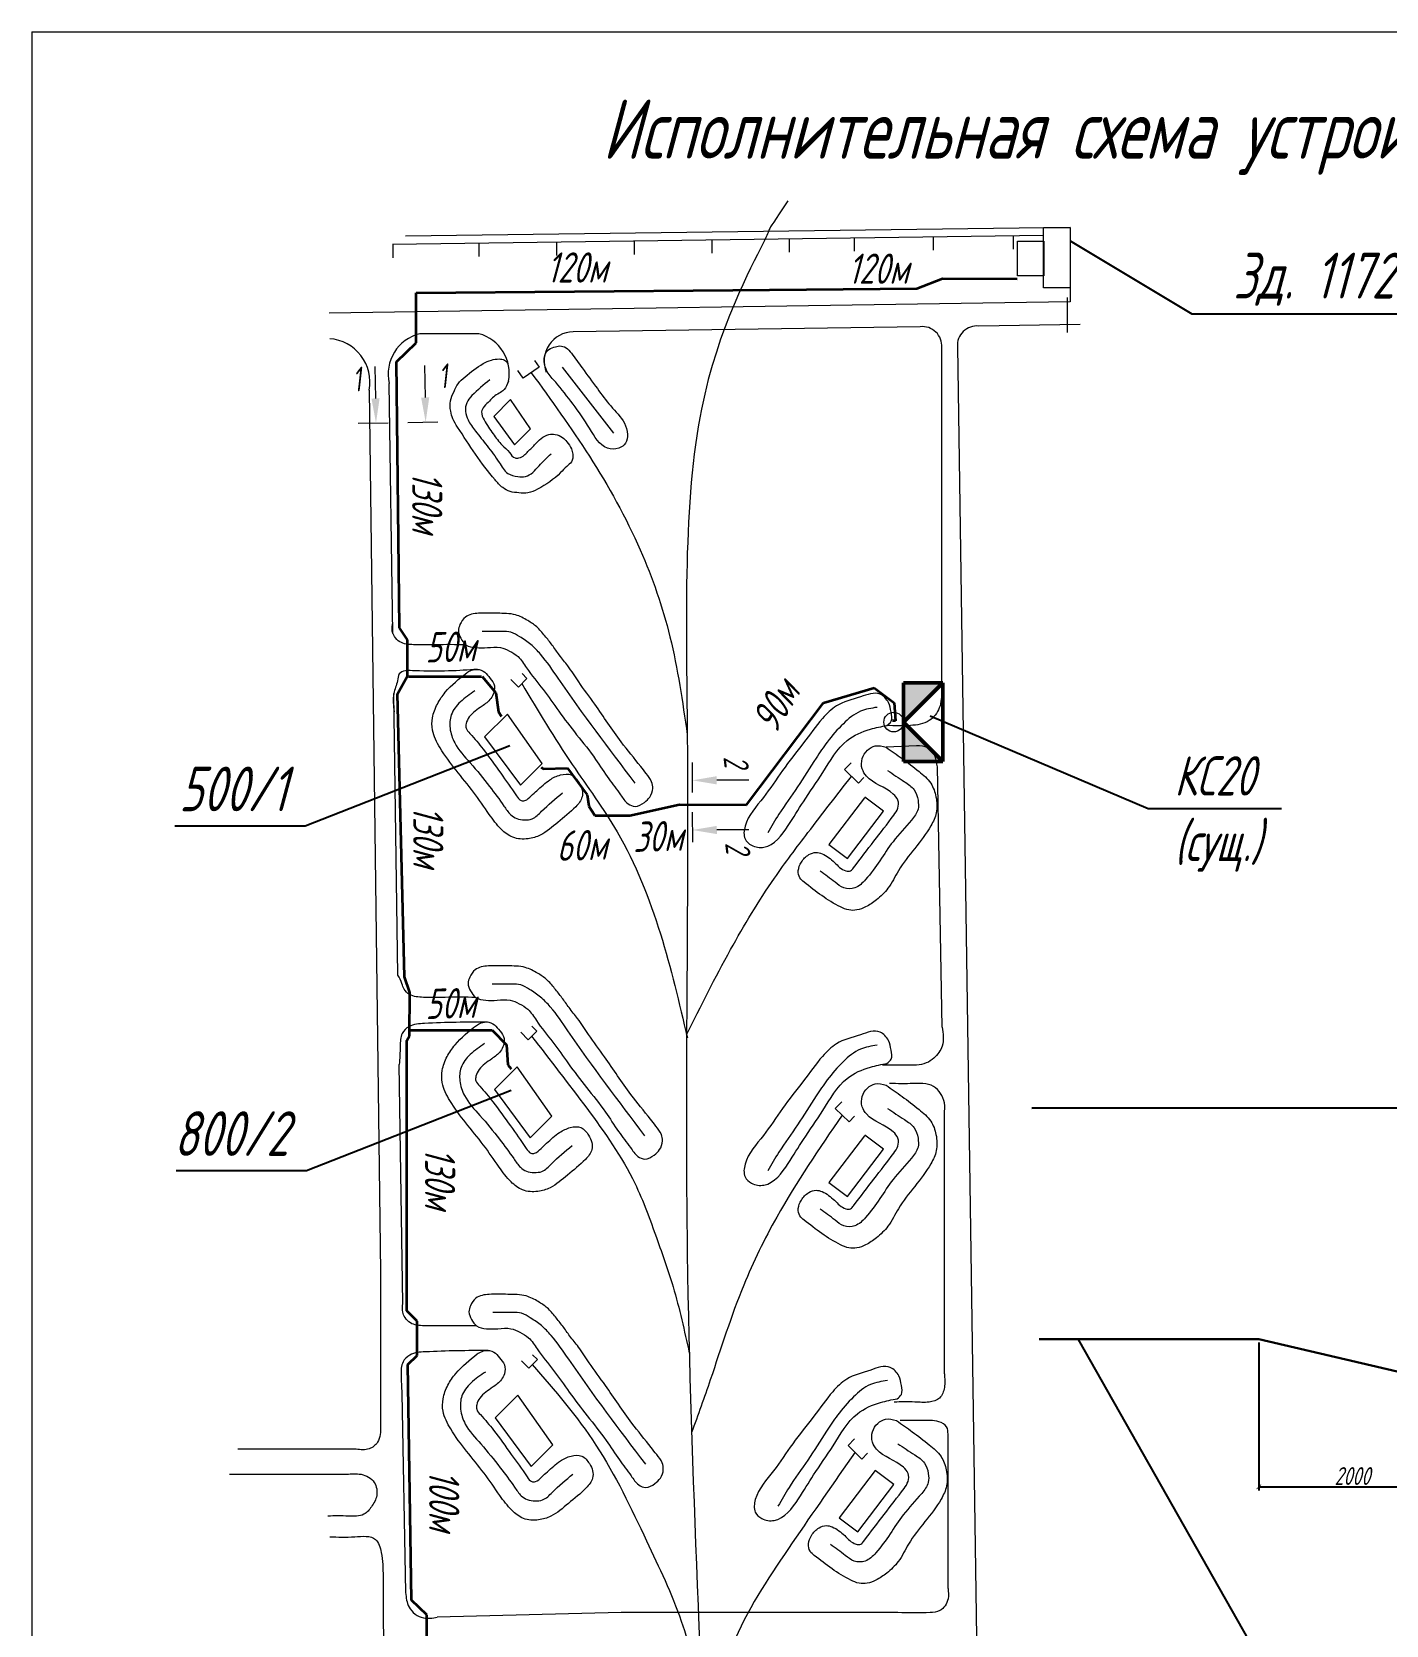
# Model space of a CAD drawing. Header units: millimetres. Extents: x 10081 to 14674, y 790 to 10644.
# Drawn here: x 13108 to 13563, y 7248 to 7784 of the extents above; entities that cross this region are included whole.
import ezdxf
from ezdxf import colors
from ezdxf.entities.mleader import LeaderData, LeaderLine
from ezdxf.enums import TextEntityAlignment as Align
from ezdxf.math import Vec2, Vec3

# ---------------------------------------------------------------- set-up
doc = ezdxf.new("R2010")
doc.units = ezdxf.units.MM
doc.layers.get('Defpoints').update_dxf_attribs({"color": 33})
for name, color, linetype, lineweight in [('Линия выноска', 137, 'Continuous', 20), ('Линия связи (Вновь)', 3, 'Continuous', 60), ('Размерная', 4, 'Continuous', 25), ('Рамка толстая', 7, 'Continuous', 60), ('Строительный', 251, 'Continuous', 13), ('ТаБлица', 253, 'Continuous', 25), ('текст', 7, 'Continuous', 25), ('Щиты пульты (Вновь)', 5, 'Continuous', 50), ('Элемент эл. схем', 7, 'Continuous', 35)]:
    doc.layers.add(name, color=color, linetype=linetype, lineweight=lineweight)
doc.layers.add('Текст.', color=51, linetype='Continuous')
doc.styles.add('Simplex', font='simplex.shx', dxfattribs={"width": 0.7, "oblique": 15})
doc.dimstyles.new('Simplex', dxfattribs={"dimtxt": 2.5, "dimasz": 2.5, "dimexe": 1.25, "dimexo": 0.625, "dimtad": 1, "dimtxsty": 'Simplex', "dimcen": 2.5, "dimclrt": 2, "dimadec": 0, "dimazin": 0, "dimtfac": 1, "dimtmove": 0, "dimatfit": 3, "dimfxl": 1, "dimarcsym": 0})

# ---------------------------------------------------------------- blocks, each defined once
blk = doc.blocks.new('_ArchTick')
at = {"color": 0, "linetype": 'ByBlock', "const_width": 0.15}
blk.add_lwpolyline([(-0.5, -0.5), (0.5, 0.5)], dxfattribs=at)
blk = doc.blocks.new('*D70')
at = {"layer": 'Defpoints', "color": 0, "lineweight": 40, "transparency": 16777216}
for p in [(13520.59, 7343.91), (13583.49, 7330.24), (13583.49, 7294.77)]:
    blk.add_point(p, dxfattribs=at)
at = {"layer": 'Размерная', "color": 0, "lineweight": -2, "transparency": 16777216}
for p, q in [((13520.59, 7343.29), (13520.59, 7293.52)), ((13583.49, 7329.61), (13583.49, 7293.52)), ((13520.59, 7294.77), (13583.49, 7294.77))]:
    blk.add_line(p, q, dxfattribs=at)
at = {"layer": 'Размерная', "color": 0, "lineweight": -2, "transparency": 16777216, "xscale": 1.5, "yscale": 1.5, "zscale": 1.5, "rotation": 180}
blk.add_blockref('_ArchTick', (13520.59, 7294.77), dxfattribs=at)
at = {"layer": 'Размерная', "color": 0, "lineweight": -2, "transparency": 16777216, "xscale": 1.5, "yscale": 1.5, "zscale": 1.5}
blk.add_blockref('_ArchTick', (13583.49, 7294.77), dxfattribs=at)
at = {"layer": 'Размерная', "color": 2, "lineweight": 20, "transparency": 16777216, "insert": (13552.04, 7298.4), "char_height": 2, "attachment_point": 5, "style": 'Simplex'}
blk.add_mtext('{\\H3x;\\C256;2000}', dxfattribs=at)
blk = doc.blocks.new('_None')
blk = doc.blocks.new('A$C4BB167BF')
at = {"layer": 'Щиты пульты (Вновь)', "true_color": 0xc7c8ca}
h = blk.add_hatch(color=9, dxfattribs=at)
h.paths.add_polyline_path([(0, 3), (0, 0), (3, 3)])
h.paths.add_polyline_path([(6, 3), (3, 3), (6, 0)])
at = {"layer": 'Щиты пульты (Вновь)', "color": 252, "true_color": 0x939598}
for p, q in [((0, 3), (0, 0)), ((6, 3), (0, 3)), ((0, 0), (3, 3)), ((3, 3), (6, 0)), ((6, 0), (6, 3)), ((0, 0), (6, 0))]:
    blk.add_line(p, q, dxfattribs=at)

msp = doc.modelspace()

# ---------------------------------------------------------------- linework, layer by layer
at = {"color": 18, "lineweight": 20, "true_color": 0x000000}
for points in [[(13448.12938, 7718.63274), (13457.01819, 7718.63274), (13457.01819, 7698.27277), (13448.12938, 7698.27277)], [(13439.30289, 7714.02439), (13448.14757, 7714.02439), (13448.14757, 7702.35378), (13439.30289, 7702.35378)]]:
    msp.add_lwpolyline(points, close=True, dxfattribs=at)
at = {"layer": 'Линия связи (Вновь)', "color": 18, "lineweight": 35, "true_color": 0x000000}
for p, q in [((13405.48592, 7698.07854), (13414.07827, 7701.41615)), ((13414.07827, 7701.41615), (13439.21769, 7701.38227)), ((13236.92122, 7696.59534), (13343.46347, 7697.51316)), ((13236.92667, 7679.82142), (13236.92122, 7696.59534)), ((13343.46347, 7697.51316), (13405.48592, 7698.07854)), ((13230.28421, 7673.36776), (13236.92667, 7679.82142)), ((13231.26528, 7583.90896), (13230.28421, 7673.36776)), ((13233.95634, 7579.79252), (13231.26528, 7583.90896)), ((13233.95634, 7567.71525), (13233.95634, 7579.79252)), ((13230.65344, 7561.64769), (13233.95634, 7567.71525)), ((13232.98834, 7466.36907), (13230.65344, 7561.64769)), ((13234.77371, 7461.12383), (13232.98834, 7466.36907)), ((13234.6925, 7446.57281), (13234.77371, 7461.12383)), ((13233.82516, 7445.03909), (13234.6925, 7446.57281)), ((13233.82516, 7353.9474), (13233.82516, 7445.03909)), ((13237.21006, 7350.52339), (13233.82516, 7353.9474)), ((13237.21006, 7339.00612), (13237.21006, 7350.52339)), ((13234.06911, 7335.90926), (13237.21006, 7339.00612)), ((13235.33923, 7256.60062), (13234.06911, 7335.90926)), ((13240.54986, 7251.72758), (13235.33923, 7256.60062)), ((13240.54986, 7243.36553), (13240.54986, 7251.72758))]:
    msp.add_line(p, q, dxfattribs=at)
at = {"layer": 'Рамка толстая', "color": 18, "lineweight": 20, "true_color": 0x000000}
for q in [(14076.17452, 7784.47018), (13107.54952, 6451.34518)]:
    msp.add_line((13107.54952, 7784.47018), q, dxfattribs=at)
at = {"layer": 'Строительный', "color": 18, "lineweight": 20, "true_color": 0x000000}
for p, q in [((13457.01819, 7718.63274), (13233.34812, 7715.66462)), ((13448.12938, 7715.9315), (13228.95917, 7712.85592)), ((13229.08291, 7712.85765), (13229.08291, 7708.44765)), ((13258.00026, 7713.26345), (13258.00026, 7708.85345)), ((13284.13173, 7713.63014), (13284.13173, 7709.22014)), ((13310.2632, 7713.99684), (13310.2632, 7709.58684)), ((13336.39467, 7714.36354), (13336.39467, 7709.95354)), ((13362.52614, 7714.73024), (13362.52614, 7710.32024)), ((13384.39551, 7715.03713), (13384.39551, 7710.62713)), ((13410.94821, 7715.40974), (13410.94821, 7710.99974)), ((13437.92557, 7715.78831), (13437.92557, 7711.37831)), ((13457.01819, 7698.27277), (13457.01819, 7693.57767)), ((13457.01819, 7693.57767), (13207.64464, 7689.75482)), ((13456.20235, 7683.31385), (13456.20235, 7695.0905)), ((13406.6216, 7685.24582), (13289.75061, 7683.51672)), ((13460.43115, 7686.01399), (13426.32943, 7685.4504)), ((13258.02778, 7682.88531), (13238.19778, 7682.88531)), ((13413.85367, 7562.85522), (13413.85367, 7678.25286)), ((13419.09735, 7678.45744), (13433.63846, 6698.16228)), ((13272.98436, 7667.89158), (13271.17925, 7670.47024)), ((13278.31395, 7671.62239), (13272.98436, 7667.89158)), ((13276.7593, 7673.84326), (13278.31395, 7671.62239)), ((13286.0269, 7671.64786), (13303.31989, 7649.38534)), ((13221.05264, 7663.86507), (13224.92761, 7367.14884)), ((13229.09349, 7581.98668), (13227.85342, 7666.12986)), ((13268.68818, 7660.71306), (13263.02963, 7655.0545)), ((13275.3835, 7650.83838), (13268.68818, 7660.71306)), ((13263.02963, 7655.0545), (13269.96391, 7645.41879)), ((13269.96391, 7645.41879), (13275.3835, 7650.83838)), ((13271.31377, 7563.93481), (13274.20626, 7566.8273)), ((13274.20626, 7566.8273), (13272.56946, 7568.4641)), ((13230.78811, 7467.00015), (13229.39161, 7561.75821)), ((13268.80819, 7566.4404), (13271.31377, 7563.93481)), ((13267.61846, 7554.865), (13259.95641, 7547.20294)), ((13279.34084, 7538.1667), (13267.61846, 7554.865)), ((13259.95641, 7547.20294), (13272.05644, 7530.88229)), ((13405.37319, 7544.14417), (13395.1281, 7543.67094)), ((13272.05644, 7530.88229), (13279.34084, 7538.1667)), ((13381.10609, 7536.15725), (13383.30433, 7538.41016)), ((13385.76243, 7531.61391), (13381.10609, 7536.15725)), ((13413.96082, 7449.5051), (13412.35152, 7537.04314)), ((13387.65566, 7533.55423), (13385.76243, 7531.61391)), ((13277.49087, 7448.13905), (13275.85407, 7449.77585)), ((13272.09279, 7447.75214), (13274.59838, 7445.24656)), ((13274.59838, 7445.24656), (13277.49087, 7448.13905)), ((13232.41709, 7356.46842), (13231.2321, 7436.87422)), ((13270.90307, 7436.17675), (13263.24101, 7428.51469)), ((13282.62545, 7419.47845), (13270.90307, 7436.17675)), ((13263.24101, 7428.51469), (13275.34105, 7412.19404)), ((13377.96346, 7422.11716), (13380.1617, 7424.37007)), ((13382.6198, 7417.57382), (13377.96346, 7422.11716)), ((13275.34105, 7412.19404), (13282.62545, 7419.47845)), ((13384.51304, 7419.51414), (13382.6198, 7417.57382)), ((13414.72512, 7332.74377), (13414.72512, 7420.10815)), ((13224.92761, 7367.14884), (13224.92761, 7320.8036)), ((13272.36492, 7337.20042), (13274.8705, 7334.69484)), ((13274.8705, 7334.69484), (13277.76299, 7337.58732)), ((13277.76299, 7337.58732), (13276.12619, 7339.22413)), ((13232.10159, 7326.3313), (13233.36574, 7259.1398)), ((13271.17519, 7325.62502), (13263.51313, 7317.96296)), ((13282.89757, 7308.92672), (13271.17519, 7325.62502)), ((13263.51313, 7317.96296), (13275.61317, 7301.64232)), ((13382.31234, 7308.66834), (13384.51058, 7310.92126)), ((13415.95499, 7260.54934), (13415.95499, 7310.18648)), ((13216.73443, 7307.4236), (13176.83386, 7307.4236)), ((13275.61317, 7301.64232), (13282.89757, 7308.92672)), ((13386.96869, 7304.125), (13382.31234, 7308.66834)), ((13388.86192, 7306.06532), (13386.96869, 7304.125)), ((13174.04155, 7298.97356), (13213.51915, 7298.97356)), ((13305.90599, 7252.42748), (13243.95963, 7250.89105)), ((13392.25913, 7252.42748), (13305.90599, 7252.42748))]:
    msp.add_line(p, q, dxfattribs=at)
for points in [[(13387.79207, 7526.65606), (13375.83937, 7510.95779), (13382.09482, 7506.19487), (13394.22987, 7522.13263), (13387.97442, 7526.89555)], [(13387.79207, 7412.92018), (13375.83937, 7397.22192), (13382.09482, 7392.459), (13394.22987, 7408.39676), (13387.97442, 7413.15968)], [(13391.42066, 7300.29998), (13379.28561, 7284.36223), (13385.54106, 7279.59931), (13397.67611, 7295.53707), (13391.42066, 7300.29998)]]:
    msp.add_lwpolyline(points, dxfattribs=at)
for centre, radius, start, end in [((13407.28077, 7678.69137), 6.58751, 356.1831717, 95.7428842), ((13425.67025, 7678.89595), 6.58751, 84.2571158, 183.8168283), ((13206.75894, 7666.66339), 14.56504, 348.9231227, 85.8692236), ((13241.45895, 7669.30106), 13.97022, 103.4995273, 193.1203426), ((13254.39804, 7669.50936), 13.85969, 348.9529646, 74.8176439), ((13289.87563, 7673.62797), 9.88954, 90.724334, 202.1324937)]:
    msp.add_arc(centre, radius, start, end, dxfattribs=at)
msp.add_open_spline([(13362.0107, 7727.63134), (13352.62365, 7713.45164), (13362.0107, 7727.63134), (13325.71131, 7661.84713), (13329.49331, 7528.96977), (13325.70569, 7356.79), (13337.66737, 7158.7394), (13335.75321, 6964.9063), (13333.62046, 6830.97143), (13337.20699, 6744.00954), (13346.84081, 6693.33249), (13346.84081, 6693.33249), (13346.84081, 6693.33249), (13346.84081, 6693.33249), (13346.84081, 6693.33249), (13346.84081, 6693.33249), (13346.84081, 6693.33249), (13346.84081, 6693.33249), (13346.84081, 6693.33249)], degree=3, knots=[0, 0, 0, 0, 25.836333109, 49.871244762, 76.873917157, 116.334767859, 166.936096042, 211.721259242, 248.246118291, 257.850777941, 271.152471293, 282.284588503, 290.662390358, 305.749777897, 312.760031631, 324.633986925, 330.142951601, 332.123990533, 332.123990533, 332.123990533, 332.123990533], dxfattribs=at)
for points in [[(13268.00091, 7666.85364), (13266.50681, 7664.05314), (13263.0227, 7661.63427), (13261.60062, 7660.21218), (13259.80035, 7658.41191), (13258.95614, 7656.55311), (13259.80035, 7653.83924), (13262.80333, 7649.19915), (13265.8573, 7645.3811), (13268.30681, 7642.93159), (13270.19546, 7641.04294), (13271.52636, 7641.04294), (13273.29795, 7641.95929), (13274.24223, 7642.90357), (13275.51131, 7644.17265), (13276.78032, 7645.44166), (13278.96435, 7647.62569), (13281.54129, 7648.95382), (13283.75027, 7648.95382), (13286.17143, 7647.97697), (13287.64722, 7646.50119), (13289.18312, 7644.08317), (13289.65265, 7642.37226), (13289.18312, 7639.77641), (13287.61895, 7638.21224), (13285.52347, 7636.11675), (13277.78091, 7630.55378), (13274.53301, 7629.31485), (13271.52132, 7629.31485), (13268.55818, 7629.77753), (13266.03284, 7631.10105), (13263.46736, 7633.66654), (13250.87151, 7651.42925), (13249.26551, 7654.24483), (13248.55528, 7656.76204), (13248.42917, 7660.31196), (13249.66775, 7663.44936), (13251.01979, 7666.01523), (13253.35575, 7668.3512), (13259.45796, 7672.81338), (13262.23316, 7674.01727), (13264.89882, 7674.37151), (13266.61506, 7674.01727), (13267.87076, 7672.76157)], [(13283.88456, 7666.54681), (13295.30442, 7651.04409), (13301.32275, 7644.37521), (13305.11866, 7644.37521), (13307.42011, 7646.07727), (13308.07767, 7649.00363), (13307.00166, 7652.76608), (13302.39511, 7658.54897), (13297.90993, 7664.38191), (13292.79589, 7671.35331), (13289.20402, 7676.29616), (13287.35186, 7678.14832), (13285.22878, 7678.74474), (13283.286, 7678.32669), (13281.1041, 7677.19198), (13279.98609, 7673.62797), (13281.0451, 7670.07038), (13283.88456, 7666.54681)], [(13275.64915, 7669.75698), (13295.20707, 7641.64762), (13312.36314, 7610.11031), (13322.32413, 7580.89029), (13328.1572, 7547.98178)], [(13261.6587, 7667.35733), (13255.69433, 7662.04947), (13253.93483, 7659.61247), (13253.54443, 7656.73602), (13254.3747, 7653.85956), (13256.8939, 7650.12313), (13260.77279, 7645.16923), (13264.8182, 7639.56087), (13267.81734, 7635.84544), (13271.1364, 7634.80673), (13273.69566, 7634.80673), (13278.29435, 7638.40229), (13282.33319, 7642.47727)], [(13314.31696, 7534.88703), (13316.159, 7532.05706), (13316.54094, 7529.84864), (13315.56096, 7526.9364), (13313.73737, 7525.11282), (13310.61363, 7523.78152), (13308.26277, 7524.67903), (13305.72828, 7527.67506), (13301.76341, 7533.03837), (13297.33445, 7539.60774), (13290.941, 7547.89737), (13284.8998, 7555.87255), (13279.63096, 7563.14315), (13274.08237, 7570.41634), (13271.19844, 7574.17661), (13268.28619, 7576.06954), (13265.26852, 7577.22633), (13260.87156, 7577.22633), (13257.04703, 7577.22633), (13253.67937, 7578.17264), (13251.95749, 7580.35981), (13251.11777, 7582.9266), (13251.65893, 7584.96631), (13253.47919, 7587.49752), (13257.93525, 7588.78023), (13264.26374, 7588.78023), (13270.37, 7588.24105), (13274.47788, 7586.32421), (13277.47884, 7584.22308), (13280.24563, 7581.17612), (13282.71035, 7578.07119), (13285.09478, 7574.75229), (13287.97599, 7571.05184), (13291.61976, 7565.7465), (13297.04982, 7558.14504), (13305.93897, 7545.4759), (13312.50397, 7537.20721), (13314.31696, 7534.88703)], [(13253.65129, 7578.19284), (13243.4023, 7578.19284), (13236.05897, 7578.19284), (13231.41013, 7579.18717), (13229.60059, 7580.99671), (13228.86036, 7582.80441), (13229.0386, 7585.71103)], [(13310.62488, 7531.6223), (13284.71441, 7566.92836), (13278.78993, 7574.98305), (13275.50942, 7578.26356), (13271.78835, 7580.88505), (13268.8259, 7582.40243), (13265.8816, 7582.67933), (13259.18357, 7582.67933)], [(13257.56412, 7569.90911), (13236.44507, 7569.42422), (13231.22736, 7568.35014), (13230.61357, 7566.05729), (13229.39161, 7561.75821), (13229.48258, 7555.5851)], [(13253.93663, 7568.76997), (13246.70832, 7562.17985), (13244.04693, 7558.23653), (13242.4129, 7553.59515), (13242.4129, 7549.48481), (13244.97585, 7543.48322), (13250.33498, 7535.97437), (13256.23397, 7528.56992), (13261.52557, 7521.09685), (13265.56601, 7516.09415), (13269.47487, 7513.37333), (13274.57668, 7512.89057), (13278.70982, 7514.10693), (13284.58355, 7518.40267), (13290.61388, 7523.66164), (13292.76263, 7526.96445), (13292.76263, 7529.39717), (13291.67328, 7531.79788), (13289.10496, 7534.36621), (13285.5165, 7534.36621), (13281.896, 7532.72229), (13277.53081, 7529.0726), (13275.6599, 7527.36206), (13273.503, 7525.75766), (13272.27187, 7525.75766), (13270.68961, 7527.33992), (13265.37283, 7534.92934), (13259.44003, 7543.03558), (13255.00571, 7548.30183), (13253.72844, 7550.12721), (13253.72844, 7551.63699), (13254.8041, 7553.88532), (13259.07829, 7557.49713), (13262.04707, 7560.09448), (13263.04416, 7562.03696), (13263.04416, 7565.03083), (13261.37404, 7567.44648), (13259.48324, 7569.33728), (13256.58244, 7569.85092), (13254.56335, 7569.12871), (13253.93663, 7568.76997)], [(13256.67941, 7562.63368), (13251.78947, 7558.94541), (13248.74477, 7554.57644), (13248.32379, 7550.1117), (13249.8785, 7545.1486), (13255.11529, 7538.43414), (13261.64996, 7530.44876), (13266.47591, 7523.90762), (13268.74092, 7520.99065), (13270.75267, 7519.69314), (13273.37561, 7519.26064), (13275.92214, 7519.59138), (13279.13484, 7522.13743), (13286.14272, 7528.2998)], [(13272.48406, 7565.10509), (13289.43242, 7537.8924), (13304.5649, 7515.21517), (13319.12518, 7480.91933), (13328.20466, 7445.84521)], [(13395.37477, 7551.0015), (13389.81991, 7549.76497), (13382.00162, 7545.97787), (13373.81486, 7535.17421), (13367.25369, 7525.36163), (13362.15998, 7517.33588), (13353.98423, 7510.04982), (13349.79242, 7510.68963), (13347.63544, 7512.84661), (13347.63544, 7517.09273), (13353.78472, 7526.73538), (13360.21787, 7535.85953), (13367.32379, 7545.1206), (13373.69646, 7553.38581), (13378.39269, 7557.5941), (13386.48522, 7560.67683), (13393.06403, 7561.5493), (13395.91545, 7558.69788), (13396.79009, 7555.50018), (13396.79009, 7552.47562), (13395.37477, 7551.0015)], [(13413.85367, 7562.85522), (13413.00614, 7556.92239), (13409.58465, 7552.65337), (13403.30243, 7551.0015), (13395.37477, 7551.0015)], [(13392.09168, 7557.12159), (13386.44391, 7555.78952), (13380.726, 7551.61499), (13375.31178, 7545.45303), (13371.57314, 7540.05441), (13365.27097, 7530.33293), (13358.98433, 7521.12061), (13355.26456, 7514.89336)], [(13395.1281, 7543.67094), (13391.45853, 7544.14417), (13388.82266, 7542.69392), (13387.07827, 7539.90661), (13387.07827, 7536.37888), (13388.4708, 7533.99394), (13397.52229, 7527.9322), (13399.05573, 7525.88853), (13399.05573, 7523.17157), (13397.69596, 7520.83779), (13384.17159, 7503.10079), (13383.16758, 7502.09678), (13381.53735, 7502.09678), (13377.72151, 7504.92884), (13373.53029, 7507.85083), (13371.53132, 7508.31169), (13369.10181, 7507.54359), (13366.57298, 7505.01476), (13365.55696, 7502.15856), (13366.07975, 7499.70063), (13367.49373, 7498.28665), (13379.80226, 7489.94155), (13382.56484, 7488.91757), (13385.2598, 7488.91757), (13388.21346, 7489.92991), (13391.8786, 7492.34231), (13395.74058, 7496.2043), (13399.22582, 7502.09613), (13410.19485, 7517.25236), (13411.99818, 7521.64604), (13411.89912, 7527.03428), (13410.14189, 7531.56666), (13406.18167, 7535.52688), (13400.47861, 7539.87375), (13395.1281, 7543.67094)], [(13412.35152, 7537.04314), (13411.56934, 7540.61326), (13409.14982, 7543.51524), (13405.37319, 7544.14417)], [(13395.63073, 7535.88096), (13401.2828, 7532.08346), (13404.55503, 7529.37568), (13405.84411, 7525.87538), (13405.84411, 7522.82153), (13403.63135, 7519.15613), (13397.44844, 7511.90846), (13388.20596, 7499.14995), (13384.59594, 7496.37226), (13380.8642, 7496.37226), (13377.91675, 7498.24596), (13372.92555, 7501.97417)], [(13327.95733, 7446.90569), (13342.74594, 7475.58202), (13357.49695, 7499.59697), (13368.80992, 7514.98164), (13383.43426, 7533.88558)], [(13317.60157, 7416.19878), (13319.4436, 7413.36881), (13319.82555, 7411.16039), (13318.84556, 7408.24815), (13317.02198, 7406.42457), (13313.89824, 7405.09327), (13311.54738, 7405.99078), (13309.01289, 7408.98681), (13305.04801, 7414.35012), (13300.61905, 7420.91949), (13294.22561, 7429.20911), (13288.1844, 7437.1843), (13282.91556, 7444.4549), (13277.36698, 7451.72809), (13274.48305, 7455.48836), (13271.57079, 7457.38129), (13268.55313, 7458.53808), (13264.15616, 7458.53808), (13260.33163, 7458.53808), (13256.96398, 7459.48439), (13255.2421, 7461.67156), (13254.40238, 7464.23835), (13254.94353, 7466.27806), (13256.76379, 7468.80927), (13261.21985, 7470.09198), (13267.54835, 7470.09198), (13273.65461, 7469.5528), (13277.76249, 7467.63596), (13280.76345, 7465.53483), (13283.53024, 7462.48787), (13285.99495, 7459.38293), (13288.37938, 7456.06403), (13291.26059, 7452.36359), (13294.90437, 7447.05825), (13300.33443, 7439.45679), (13309.22357, 7426.78765), (13315.78858, 7418.51896), (13317.60157, 7416.19878)], [(13256.93589, 7459.50459), (13246.68691, 7459.50459), (13239.34357, 7459.50459), (13234.69474, 7460.49891), (13232.88519, 7462.30846), (13232.14497, 7464.11616), (13230.78811, 7467.00015)], [(13313.90948, 7412.93405), (13287.99901, 7448.2401), (13282.07454, 7456.2948), (13278.79403, 7459.57531), (13275.07295, 7462.1968), (13272.1105, 7463.71418), (13269.16621, 7463.99108), (13262.46818, 7463.99108)], [(13260.84873, 7451.22086), (13239.72968, 7450.73597), (13234.51197, 7449.66189), (13232.21912, 7447.36903), (13231.55011, 7443.05336), (13231.2321, 7436.87422)], [(13257.22124, 7450.08172), (13249.99293, 7443.4916), (13247.33153, 7439.54828), (13245.69751, 7434.9069), (13245.69751, 7430.79656), (13248.26045, 7424.79497), (13253.61959, 7417.28612), (13259.51858, 7409.88167), (13264.81017, 7402.4086), (13268.85062, 7397.4059), (13272.75948, 7394.68508), (13277.86129, 7394.20232), (13281.99442, 7395.41868), (13287.86816, 7399.71442), (13293.89848, 7404.97339), (13296.04723, 7408.2762), (13296.04723, 7410.70892), (13294.95789, 7413.10963), (13292.38956, 7415.67796), (13288.80111, 7415.67796), (13285.18061, 7414.03403), (13280.81542, 7410.38434), (13278.94451, 7408.67381), (13276.78761, 7407.0694), (13275.55647, 7407.0694), (13273.97421, 7408.65167), (13268.65743, 7416.24108), (13262.72463, 7424.34733), (13258.29032, 7429.61358), (13257.01304, 7431.43896), (13257.01304, 7432.94874), (13258.08871, 7435.19707), (13262.3629, 7438.80888), (13265.33167, 7441.40622), (13266.32876, 7443.34871), (13266.32876, 7446.34257), (13264.65864, 7448.75823), (13262.76785, 7450.64903), (13259.86705, 7451.16267), (13257.84795, 7450.44046), (13257.22124, 7450.08172)], [(13413.96082, 7449.5051), (13413.96082, 7443.10126), (13411.22364, 7439.09172), (13408.63593, 7437.41951), (13401.85918, 7436.66795), (13393.90204, 7436.66795)], [(13259.96402, 7443.94543), (13255.07407, 7440.25716), (13252.02938, 7435.88819), (13251.60839, 7431.42345), (13253.1631, 7426.46035), (13258.3999, 7419.74589), (13264.93456, 7411.76051), (13269.76052, 7405.21937), (13272.02553, 7402.30239), (13274.03728, 7401.00489), (13276.66021, 7400.57239), (13279.20674, 7400.90313), (13282.41944, 7403.44918), (13289.42732, 7409.61155)], [(13275.76866, 7446.41684), (13294.33197, 7422.16468), (13310.52514, 7396.91487), (13317.90287, 7378.36911), (13323.38792, 7362.1235), (13328.84161, 7339.74812)], [(13395.37477, 7437.26562), (13389.81991, 7436.0291), (13382.00162, 7432.242), (13373.81486, 7421.43834), (13367.25369, 7411.62576), (13362.15998, 7403.6), (13353.98423, 7396.31395), (13349.79242, 7396.95376), (13347.63544, 7399.11074), (13347.63544, 7403.35686), (13353.78472, 7412.9995), (13360.21787, 7422.12366), (13367.32379, 7431.38473), (13373.69646, 7439.64994), (13378.39269, 7443.85823), (13386.48522, 7446.94095), (13393.06403, 7447.81343), (13395.91545, 7444.96201), (13396.79009, 7441.76431), (13396.79009, 7438.73975), (13395.37477, 7437.26562)], [(13392.09168, 7443.38572), (13386.44391, 7442.05365), (13380.726, 7437.87912), (13375.31178, 7431.71716), (13371.57314, 7426.31853), (13365.27097, 7416.59706), (13358.98433, 7407.38474), (13355.26456, 7401.15749)], [(13395.1281, 7429.93507), (13391.45853, 7430.4083), (13388.82266, 7428.95805), (13387.07827, 7426.17074), (13387.07827, 7422.64301), (13388.4708, 7420.25807), (13397.52229, 7414.19633), (13399.05573, 7412.15266), (13399.05573, 7409.4357), (13397.69596, 7407.10191), (13384.17159, 7389.36492), (13383.16758, 7388.36091), (13381.53735, 7388.36091), (13377.72151, 7391.19297), (13373.53029, 7394.11495), (13371.53132, 7394.57582), (13369.10181, 7393.80772), (13366.57298, 7391.27889), (13365.55696, 7388.42269), (13366.07975, 7385.96476), (13367.49373, 7384.55078), (13379.80226, 7376.20568), (13382.56484, 7375.18169), (13385.2598, 7375.18169), (13388.21346, 7376.19404), (13391.8786, 7378.60644), (13395.74058, 7382.46842), (13399.22582, 7388.36026), (13410.19485, 7403.51649), (13411.99818, 7407.91017), (13411.89912, 7413.29841), (13410.14189, 7417.83079), (13406.18167, 7421.79101), (13400.47861, 7426.13787), (13395.1281, 7429.93507)], [(13414.72512, 7420.10815), (13414.72512, 7423.99528), (13413.42756, 7427.1819), (13411.07985, 7429.52961), (13407.51225, 7430.48439), (13404.26464, 7430.48439), (13396.20356, 7430.48439)], [(13395.63073, 7422.14509), (13401.2828, 7418.34759), (13404.55503, 7415.63981), (13405.84411, 7412.13951), (13405.84411, 7409.08566), (13403.63135, 7405.42026), (13397.44844, 7398.17259), (13388.20596, 7385.41407), (13384.59594, 7382.63639), (13380.8642, 7382.63639), (13377.91675, 7384.51009), (13372.92555, 7388.2383)], [(13380.29163, 7419.84549), (13358.31199, 7385.57075), (13347.16873, 7362.6419), (13335.93238, 7330.79219), (13329.63671, 7313.00462)], [(13317.87369, 7305.64705), (13319.71572, 7302.81708), (13320.09767, 7300.60866), (13319.11768, 7297.69643), (13317.2941, 7295.87285), (13314.17036, 7294.54155), (13311.8195, 7295.43906), (13309.28501, 7298.43509), (13305.32013, 7303.79839), (13300.89117, 7310.36777), (13294.49773, 7318.65739), (13288.45652, 7326.63258), (13283.18768, 7333.90318), (13277.6391, 7341.17637), (13274.75517, 7344.93664), (13271.84292, 7346.82957), (13268.82525, 7347.98636), (13264.42828, 7347.98636), (13260.60375, 7347.98636), (13257.2361, 7348.93267), (13255.51422, 7351.11984), (13254.6745, 7353.68662), (13255.21565, 7355.72634), (13257.03592, 7358.25755), (13261.49197, 7359.54026), (13267.82047, 7359.54026), (13273.92673, 7359.00107), (13278.03461, 7357.08423), (13281.03557, 7354.9831), (13283.80236, 7351.93615), (13286.26707, 7348.83121), (13288.6515, 7345.51231), (13291.53271, 7341.81187), (13295.17649, 7336.50653), (13300.60655, 7328.90507), (13309.49569, 7316.23593), (13316.0607, 7307.96723), (13317.87369, 7305.64705)], [(13257.20801, 7348.95287), (13246.95903, 7348.95287), (13239.61569, 7348.95287), (13234.96686, 7349.94719), (13233.15731, 7351.75673), (13232.41709, 7353.56444), (13232.41709, 7356.46842)], [(13314.18161, 7302.38233), (13288.27113, 7337.68838), (13282.34666, 7345.74308), (13279.06615, 7349.02359), (13275.34507, 7351.64508), (13272.38262, 7353.16246), (13269.43833, 7353.43935), (13262.7403, 7353.43935)], [(13261.12085, 7340.66914), (13240.0018, 7340.18425), (13234.78409, 7339.11016), (13232.49124, 7336.81731), (13231.82223, 7332.50164), (13232.10159, 7326.3313)], [(13257.49336, 7339.52999), (13250.26505, 7332.93987), (13247.60366, 7328.99655), (13245.96963, 7324.35518), (13245.96963, 7320.24484), (13248.53257, 7314.24324), (13253.89171, 7306.73439), (13259.7907, 7299.32995), (13265.08229, 7291.85687), (13269.12274, 7286.85417), (13273.0316, 7284.13336), (13278.13341, 7283.6506), (13282.26654, 7284.86696), (13288.14028, 7289.1627), (13294.1706, 7294.42167), (13296.31935, 7297.72447), (13296.31935, 7300.15719), (13295.23001, 7302.55791), (13292.66168, 7305.12623), (13289.07323, 7305.12623), (13285.45273, 7303.48231), (13281.08754, 7299.83262), (13279.21663, 7298.12209), (13277.05973, 7296.51768), (13275.82859, 7296.51768), (13274.24633, 7298.09994), (13268.92955, 7305.68936), (13262.99675, 7313.79561), (13258.56244, 7319.06186), (13257.28516, 7320.88723), (13257.28516, 7322.39702), (13258.36083, 7324.64535), (13262.63502, 7328.25715), (13265.60379, 7330.8545), (13266.60088, 7332.79698), (13266.60088, 7335.79085), (13264.93076, 7338.20651), (13263.03997, 7340.0973), (13260.13917, 7340.61095), (13258.12007, 7339.88874), (13257.49336, 7339.52999)], [(13260.23614, 7333.3937), (13255.34619, 7329.70544), (13252.3015, 7325.33647), (13251.88051, 7320.87173), (13253.43522, 7315.90862), (13258.67202, 7309.19417), (13265.20668, 7301.20878), (13270.03264, 7294.66764), (13272.29765, 7291.75067), (13274.3094, 7290.45317), (13276.93233, 7290.02067), (13279.47886, 7290.3514), (13282.69156, 7292.89746), (13289.69944, 7299.05982)], [(13275.96864, 7335.94838), (13297.42703, 7308.8279), (13314.49032, 7276.54161), (13326.13579, 7249.59264), (13333.04011, 7223.50533)], [(13398.82101, 7324.40593), (13393.26616, 7323.16941), (13385.44786, 7319.38231), (13377.2611, 7308.57865), (13370.69993, 7298.76607), (13365.60622, 7290.74031), (13357.43048, 7283.45426), (13353.23867, 7284.09407), (13351.08169, 7286.25105), (13351.08169, 7290.49716), (13357.23097, 7300.13981), (13363.66412, 7309.26397), (13370.77003, 7318.52504), (13377.1427, 7326.79025), (13381.83893, 7330.99854), (13389.93146, 7334.08126), (13396.51027, 7334.95374), (13399.36169, 7332.10232), (13400.23634, 7328.90462), (13400.23634, 7325.88006), (13398.82101, 7324.40593)], [(13414.72512, 7332.74377), (13414.72512, 7328.19025), (13413.1181, 7324.65626), (13409.58076, 7323.28593), (13404.74397, 7323.28593), (13397.79286, 7323.28593)], [(13395.53792, 7330.52603), (13389.89015, 7329.19395), (13384.17224, 7325.01943), (13378.75803, 7318.85747), (13375.01938, 7313.45884), (13368.71721, 7303.73737), (13362.43057, 7294.52505), (13358.7108, 7288.2978)], [(13224.92761, 7320.8036), (13224.92761, 7315.2551), (13223.88681, 7309.76062), (13221.10149, 7307.55885), (13216.73443, 7307.4236)], [(13398.57434, 7317.07538), (13394.90477, 7317.54861), (13392.26891, 7316.09836), (13390.52451, 7313.31105), (13390.52451, 7309.78332), (13391.91705, 7307.39838), (13400.96853, 7301.33664), (13402.50197, 7299.29297), (13402.50197, 7296.57601), (13401.1422, 7294.24222), (13387.61784, 7276.50523), (13386.61382, 7275.50121), (13384.98359, 7275.50121), (13381.16775, 7278.33328), (13376.97653, 7281.25526), (13374.97756, 7281.71613), (13372.54805, 7280.94803), (13370.01923, 7278.4192), (13369.0032, 7275.563), (13369.52599, 7273.10507), (13370.93997, 7271.69109), (13383.2485, 7263.34598), (13386.01108, 7262.322), (13388.70604, 7262.322), (13391.65971, 7263.33435), (13395.32484, 7265.74675), (13399.18683, 7269.60873), (13402.67206, 7275.50056), (13413.6411, 7290.65679), (13415.44442, 7295.05048), (13415.34536, 7300.43872), (13413.58813, 7304.9711), (13409.62791, 7308.93132), (13403.92485, 7313.27818), (13398.57434, 7317.07538)], [(13415.95499, 7310.18648), (13415.95499, 7312.45191), (13415.47412, 7314.93637), (13412.86681, 7316.64257), (13407.03616, 7317.09312), (13399.84924, 7317.09312)], [(13399.07698, 7309.2854), (13404.72904, 7305.4879), (13408.00128, 7302.78011), (13409.29035, 7299.27982), (13409.29035, 7296.22597), (13407.07759, 7292.56057), (13400.89468, 7285.3129), (13391.6522, 7272.55438), (13388.04219, 7269.77669), (13384.31044, 7269.77669), (13381.36299, 7271.6504), (13376.37179, 7275.37861)], [(13384.64052, 7306.39667), (13363.53677, 7275.9423), (13344.30892, 7243.61383), (13333.60627, 7208.52917)], [(13213.51915, 7298.97356), (13218.38582, 7298.97356), (13222.81076, 7296.21661), (13223.62455, 7291.83466), (13221.8444, 7288.02366), (13219.34801, 7285.52727), (13214.16014, 7284.91775), (13207.1842, 7284.91775)], [(13207.84545, 7277.94935), (13216.23469, 7277.94935), (13223.23319, 7277.05295), (13225.16832, 7272.69173), (13225.7596, 7264.66725)], [(13225.7596, 7264.66725), (13227.46948, 7211.74019), (13227.00128, 7206.57941), (13224.93286, 7204.51099), (13221.11784, 7203.45074), (13214.81283, 7203.45074)], [(13233.36574, 7259.1398), (13234.51375, 7254.30886), (13239.38884, 7250.64019), (13243.95963, 7250.89105)], [(13415.95499, 7260.54934), (13415.95499, 7257.06305), (13413.16794, 7253.09823), (13409.92319, 7252.42748), (13399.05312, 7252.42748), (13392.25913, 7252.42748)]]:
    msp.add_spline(points, degree=3, dxfattribs=at)
at = {"layer": 'Текст.', "color": 18, "lineweight": 35, "true_color": 0x000000}
for p, q in [((13234.32418, 7567.48638), (13258.90878, 7567.48638)), ((13259.10682, 7567.51484), (13263.6902, 7562.02042)), ((13263.6902, 7562.02042), (13264.60684, 7555.61025)), ((13374.02656, 7558.63567), (13391.11891, 7563.72179)), ((13391.11891, 7563.72179), (13397.84678, 7558.63567)), ((13348.08485, 7524.25819), (13374.02656, 7558.63567)), ((13397.84678, 7558.63567), (13398.26667, 7552.61549)), ((13264.60684, 7555.61025), (13265.67634, 7554.08401)), ((13398.26667, 7552.61549), (13397.30003, 7552.61804)), ((13278.98561, 7537.02527), (13279.65601, 7536.46719)), ((13279.65601, 7536.46719), (13287.81247, 7536.69043)), ((13287.81247, 7536.69043), (13294.44674, 7527.63527)), ((13294.44674, 7527.63527), (13295.01015, 7523.92048)), ((13295.01015, 7523.8079), (13297.03849, 7520.76852)), ((13308.87043, 7520.76852), (13325.54779, 7524.37075)), ((13325.54779, 7524.37075), (13348.08485, 7524.25819)), ((13297.03849, 7520.76852), (13308.87043, 7520.76852)), ((13234.55584, 7448.46433), (13262.52725, 7448.46433)), ((13262.52725, 7448.46433), (13267.34454, 7443.49674)), ((13267.34454, 7443.49674), (13267.81074, 7436.82151)), ((13267.81074, 7436.82151), (13268.89849, 7435.42438))]:
    msp.add_line(p, q, dxfattribs=at)
at = {"layer": 'Щиты пульты (Вновь)', "color": 18, "lineweight": 20, "true_color": 0x000000}
msp.add_circle((13397.65101, 7552.15566), 3.3075, dxfattribs=at)
at = {"layer": 'Элемент эл. схем', "color": 18, "lineweight": 20, "true_color": 0x000000}
for p, q in [((13223.01933, 7671.84929), (13223.23128, 7661.08386)), ((13239.73936, 7672.17847), (13239.95131, 7661.41304)), ((13217.39656, 7652.71739), (13227.51787, 7652.91666)), ((13234.11659, 7653.04657), (13244.2379, 7653.24583)), ((13329.84129, 7538.54821), (13329.8563, 7528.42495)), ((13348.86768, 7532.57815), (13338.10018, 7532.56218)), ((13329.86609, 7521.82496), (13329.8811, 7511.7017)), ((13348.89248, 7515.8549), (13338.12498, 7515.83893))]:
    msp.add_line(p, q, dxfattribs=at)
at = {"layer": 'Элемент эл. схем', "color": 18, "lineweight": 30, "true_color": 0x000000}
for p, q in [((13444.16935, 7422.25473), (13979.38634, 7422.311)), ((13446.59894, 7344.46519), (13520.51894, 7344.46519)), ((13583.73426, 7329.64963), (13520.51894, 7344.46519))]:
    msp.add_line(p, q, dxfattribs=at)
at = {"layer": 'Элемент эл. схем', "color": 18, "lineweight": 20, "true_color": 0x000000}
for points in [[(13221.85655, 7661.0568), (13224.60601, 7661.11093), (13223.39367, 7652.83546)], [(13238.57658, 7661.38597), (13241.32604, 7661.4401), (13240.1137, 7653.16464)], [(13338.09814, 7533.93718), (13338.10222, 7531.18718), (13329.85019, 7532.54995)], [(13338.12294, 7517.21393), (13338.12702, 7514.46393), (13329.87499, 7515.8267)]]:
    msp.add_solid(points, dxfattribs=at)

# ---------------------------------------------------------------- block references
at = {"color": 18, "lineweight": 20, "true_color": 0x000000, "xscale": 4.41, "yscale": 4.41, "zscale": 4.41, "rotation": 90}
msp.add_blockref('A$C4BB167BF', (13414.18838, 7538.92586), dxfattribs=at)

# ---------------------------------------------------------------- texts
at = {"layer": 'ТаБлица', "color": 18, "lineweight": 20, "true_color": 0x000000, "char_height": 10.164, "width": 275.88, "attachment_point": 5, "style": 'Simplex'}
for insert in [(13291.06408, 7705.16325), (13392.48486, 7704.76119)]:
    msp.add_mtext('120м', dxfattribs=dict(at, insert=insert))
for s, insert, rotation in [('130м', (13240.63167, 7626.18168), 270), ('50м', (13248.44667, 7577.48864), 1.5610589), ('90м', (13357.8379, 7557.68924), 59.3926659), ('130м', (13240.98835, 7513.6689), 270), ('30м', (13318.31823, 7513.70251), 1.5610589), ('60м', (13292.6213, 7510.70002), 1.5610589), ('50м', (13248.46244, 7457.4855), 1.5610589), ('130м', (13244.95812, 7398.62899), 270), ('100м', (13246.35604, 7290.19112), 270)]:
    msp.add_mtext(s, dxfattribs=dict(at, insert=insert, rotation=rotation))
at = {"layer": 'текст', "color": 18, "lineweight": 20, "true_color": 0x000000, "style": 'Simplex', "oblique": 15, "width": 0.7}
msp.add_text('Исполнительная схема устройства проколов под дорогой ', height=20, dxfattribs=at).set_placement((13566.46256, 7741.78134), align=Align.CENTER)
at = {"layer": 'текст', "color": 18, "lineweight": 20, "true_color": 0x000000, "char_height": 11.55, "attachment_point": 5, "style": 'Simplex'}
for s, insert, rotation in [('{\\H0.7x;1}', (13216.64576, 7667.42107), 8.5528659), ('{\\H0.7x;1}', (13245.63098, 7668.51681), 8.5528659), ('{\\H0.7x;2}', (13344.5562, 7539.03127), 277.5099604), ('{\\H0.7x;2}', (13345.1242, 7510.0309), 277.5099604)]:
    msp.add_mtext_dynamic_manual_height_columns(s, width=8.7102084, gutter_width=15, heights=[0], dxfattribs=dict(at, insert=insert, rotation=rotation))

# ---------------------------------------------------------------- dimensions: what is measured, and where the dimension line sits
at = {"layer": 'Размерная', "color": 18, "lineweight": 20, "true_color": 0x000000}
dim = msp.add_linear_dim(base=(13583.49146, 7294.7711), p1=(13520.5857, 7343.91243), p2=(13583.49146, 7330.23652), text='{\\H3x;\\C256;2000}', dimstyle='Simplex', override={"dimtxt": 2, "dimasz": 1.5, "dimlfac": 20, "dimrnd": 1, "dimtxsty": 'Simplex', "dimblk1": 'ArchTick', "dimblk2": 'ArchTick', "dimsah": 1}, dxfattribs=at)
dim.commit()
dim.dimension.update_dxf_attribs({"geometry": '*D70', "text_midpoint": (13552.03858, 7298.3961)})

# ---------------------------------------------------------------- leaders
at = {"layer": 'Линия выноска', "color": 18, "lineweight": 20, "true_color": 0x000000}
ml = msp.add_multileader_mtext('Standard', dxfattribs=at)
ml.set_content('\\pxsm0.75;{\\C256;\\c0;Зд. 1172/8}', color=2, style='Simplex')
ml.set_leader_properties()
ml.set_arrow_properties(name='NONE')
ml.build(insert=Vec2(0, 0))
ml.multileader.update_dxf_attribs({"text_left_attachment_type": 6, "text_right_attachment_type": 6, "dogleg_length": 8.32248, "arrow_head_size": 17.64})
ctx = ml.context
ctx.base_point, ctx.char_height, ctx.arrow_head_size, ctx.landing_gap_size, ctx.plane_origin = Vec3(13503.13245, 7689.57093), 15.435, 17.64, 8.82, Vec3(13570.31096, 7717.37077)
ctx.left_attachment, ctx.right_attachment = 6, 6
notes = []
notes.append((ctx, [(0, (1, 1, 0), (13498.02684, 7689.57093), (1, 0), 5.10561, [(0, [(13457.01819, 7714.11806)], 0, [])])]))
ctx.mtext.insert, ctx.mtext.flow_direction = Vec3(13511.95245, 7710.15093), 5
ml = msp.add_multileader_mtext('Standard', dxfattribs=at)
ml.set_content('{\\C256;\\c0;КС20 ^J(сущ.)}', color=2, style='Simplex')
ml.set_leader_properties()
ml.set_arrow_properties(name='NONE')
ml.build(insert=Vec2(0, 0))
ml.multileader.update_dxf_attribs({"text_left_attachment_type": 6, "text_right_attachment_type": 6, "dogleg_length": 0, "arrow_head_size": 17.64})
ctx = ml.context
ctx.base_point, ctx.char_height, ctx.arrow_head_size, ctx.landing_gap_size, ctx.plane_origin = Vec3(13483.29545, 7523.03098), 13.23, 17.64, 8.82, Vec3(13617.58592, 7389.54081)
ctx.left_attachment, ctx.right_attachment = 6, 6
notes.append((ctx, [(0, (1, 1, 0), (13483.29545, 7523.03098), (1, 0), 0, [(0, [(13409.95586, 7554.21007)], 0, [])])]))
ctx.mtext.insert, ctx.mtext.flow_direction = Vec3(13492.11545, 7540.67098), 5
ml = msp.add_multileader_mtext('Standard', dxfattribs=at)
ml.set_content('{\\C256;\\c0;500/1}', color=2, style='Simplex')
ml.set_leader_properties()
ml.set_arrow_properties(name='NONE')
ml.build(insert=Vec2(0, 0))
ml.multileader.update_dxf_attribs({"text_left_attachment_type": 6, "text_right_attachment_type": 6, "dogleg_length": 0, "arrow_head_size": 12.32})
ctx = ml.context
ctx.base_point, ctx.char_height, ctx.arrow_head_size, ctx.landing_gap_size, ctx.plane_origin = Vec3(13140.50896, 7517.16034), 15, 12.32, 6.16, Vec3(12936.41982, 7404.57941)
ctx.left_attachment, ctx.right_attachment, ctx.text_align_type = 6, 6, 2
notes.append((ctx, [(1, (1, 1, 0), (13199.58263, 7517.16034), (-1, 0), 0, [(0, [(13268.39443, 7544.13515)], 0, [])])]))
ctx.mtext.insert, ctx.mtext.alignment, ctx.mtext.flow_direction = Vec3(13193.42263, 7537.16034), 3, 5
ml = msp.add_multileader_mtext('Standard', dxfattribs=at)
ml.set_content('{\\C256;\\c0;800/2}', color=2, style='Simplex')
ml.set_leader_properties()
ml.set_arrow_properties(name='NONE')
ml.build(insert=Vec2(0, 0))
ml.multileader.update_dxf_attribs({"text_left_attachment_type": 6, "text_right_attachment_type": 6, "dogleg_length": 0, "arrow_head_size": 12.32})
ctx = ml.context
ctx.base_point, ctx.char_height, ctx.arrow_head_size, ctx.landing_gap_size, ctx.plane_origin = Vec3(13137.74182, 7401.15793), 15, 12.32, 6.16, Vec3(12936.88711, 7288.57699)
ctx.left_attachment, ctx.right_attachment, ctx.text_align_type = 6, 6, 2
notes.append((ctx, [(1, (1, 1, 0), (13200.04992, 7401.15793), (-1, 0), 0, [(0, [(13268.86172, 7428.13273)], 0, [])])]))
ctx.mtext.insert, ctx.mtext.alignment, ctx.mtext.flow_direction = Vec3(13193.88992, 7421.15793), 3, 5
ml = msp.add_multileader_mtext('Standard', dxfattribs=at)
ml.set_content('{\\C256;\\c0;Траншея}', color=2, style='Simplex')
ml.set_leader_properties()
ml.set_arrow_properties(name='NONE')
ml.build(insert=Vec2(0, 0))
ml.multileader.update_dxf_attribs({"text_left_attachment_type": 6, "text_right_attachment_type": 6, "dogleg_length": 8.32248, "arrow_head_size": 21.168})
ctx = ml.context
ctx.base_point, ctx.char_height, ctx.arrow_head_size, ctx.landing_gap_size, ctx.plane_origin = Vec3(13540.288, 7213.10696), 18.522, 21.168, 10.584, Vec3(13697.44418, 7243.32845)
ctx.left_attachment, ctx.right_attachment = 6, 6
notes.append((ctx, [(0, (1, 1, 0), (13534.16126, 7213.10696), (1, 0), 6.12673, [(0, [(13459.78232, 7344.39512)], 0, [])])]))
ctx.mtext.insert, ctx.mtext.width, ctx.mtext.flow_direction = Vec3(13550.872, 7237.80296), 347.8178366, 5
for ctx, leaders in notes:
    for number, flags, end, landing, length, lines in leaders:
        leader = LeaderData()
        leader.index, (leader.has_last_leader_line, leader.has_dogleg_vector, leader.attachment_direction) = number, flags
        leader.last_leader_point, leader.dogleg_vector, leader.dogleg_length = Vec3(end), Vec3(landing), length
        for number, points, colour, breaks in lines:
            line = LeaderLine()
            line.index, line.vertices, line.color, line.breaks = number, Vec3.list(points), colors.encode_raw_color(colour), breaks
            leader.lines.append(line)
        ctx.leaders.append(leader)

doc.saveas('drawing.dxf')
